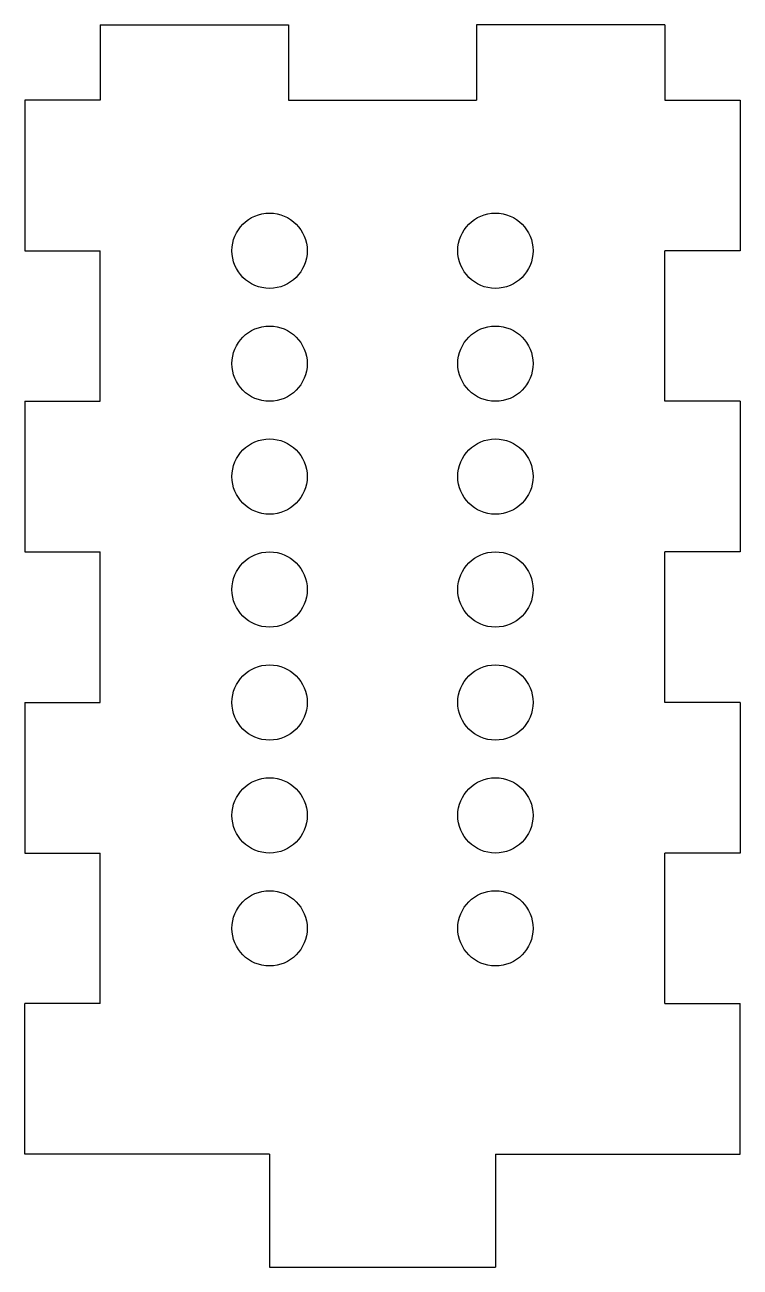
# Model space of a CAD drawing. Header units: millimetres. Extents: x -19 to 19, y -36 to 30.
import ezdxf

# ---------------------------------------------------------------- set-up
doc = ezdxf.new("R2010")
doc.units = ezdxf.units.MM

msp = doc.modelspace()

# ---------------------------------------------------------------- linework, layer by layer
at = {"color": 7, "linetype": 'Continuous', "lineweight": 25}
for p, q in [((-15, 30), (-15, 26)), ((-15, 30), (-5, 30)), ((-5, 30), (-5, 26)), ((5, 30), (5, 26)), ((15, 30), (5, 30)), ((15, 30), (15, 26)), ((-19, 26), (-19, 18)), ((-15, 26), (-19, 26)), ((-5, 26), (5, 26)), ((15, 26), (19, 26)), ((19, 26), (19, 18)), ((-19, 18), (-15, 18)), ((-15, 10), (-15, 18)), ((19, 18), (15, 18)), ((15, 10), (15, 18)), ((-19, 10), (-19, 2)), ((-19, 10), (-15, 10)), ((19, 10), (15, 10)), ((19, 10), (19, 2)), ((-19, 2), (-15, 2)), ((-15, -6), (-15, 2)), ((19, 2), (15, 2)), ((15, -6), (15, 2)), ((-19, -6), (-19, -14)), ((-19, -6), (-15, -6)), ((19, -6), (15, -6)), ((19, -6), (19, -14)), ((-19, -14), (-15, -14)), ((-15, -22), (-15, -14)), ((19, -14), (15, -14)), ((15, -22), (15, -14)), ((-19, -30), (-19, -22)), ((-15, -22), (-19, -22)), ((15, -22), (19, -22)), ((19, -30), (19, -22)), ((-6, -30), (-19, -30)), ((-6, -30), (-6, -36)), ((6, -30), (19, -30)), ((6, -30), (6, -36)), ((-6, -36), (6, -36))]:
    msp.add_line(p, q, dxfattribs=at)
for centre in [(-6, 18), (6, 18), (-6, 12), (6, 12), (-6, 6), (6, 6), (-6, 0), (6, 0), (-6, -6), (6, -6), (-6, -12), (6, -12), (-6, -18), (6, -18)]:
    msp.add_circle(centre, 2, dxfattribs=at)

doc.saveas('drawing.dxf')
